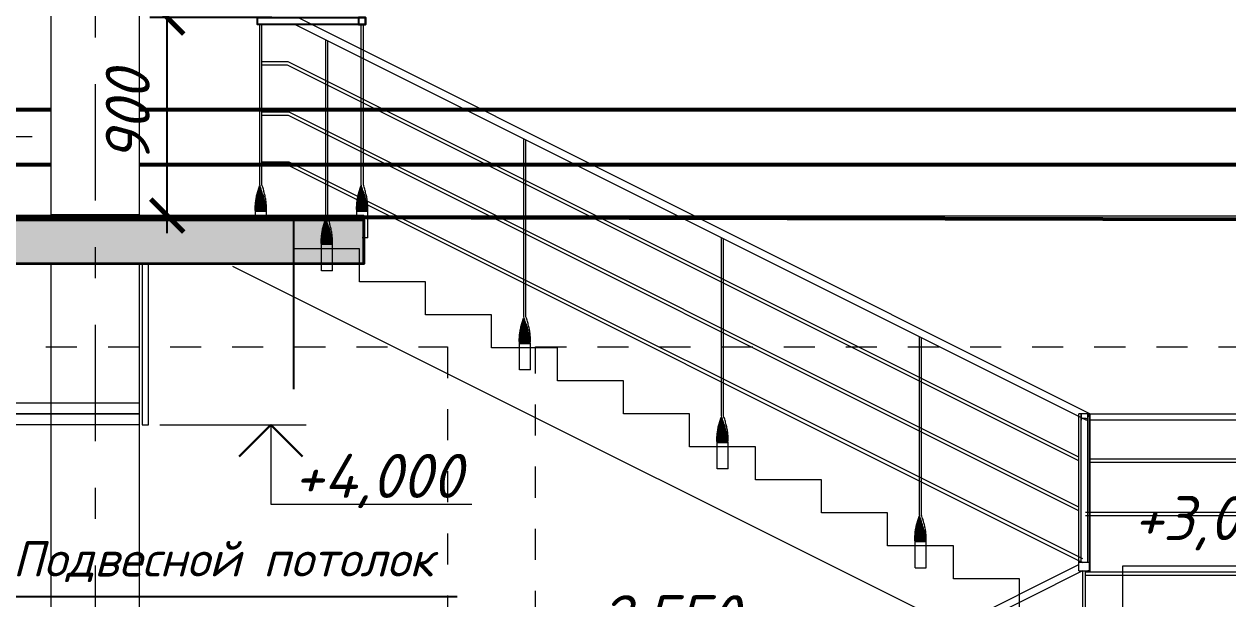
# Model space of a CAD drawing. Header units: millimetres. Extents: x -6419137 to 687965, y -598396 to 179722.
# Drawn here: x 641176 to 646647, y 83229 to 85840 of the extents above; entities that cross this region are included whole.
import ezdxf
from ezdxf.enums import TextEntityAlignment as Align

# ---------------------------------------------------------------- set-up
doc = ezdxf.new("R2010")
doc.units = ezdxf.units.MM
doc.header["$MEASUREMENT"] = 0
for name, pattern in [('CENTER', [2, 1.25, -0.25, 0.25, -0.25]), ('Штриховая', [5644.444466, 2822.222233, -2822.222233]), ('Штрихштриховая', [10936.110735, 5291.666508, -2116.666555, 1411.111116, -2116.666555])]:
    doc.linetypes.add(name, pattern=pattern)
for name, color, linetype, lineweight in [('Арматура', 72, 'Continuous', 50), ('лестницы_Ном._пера__94', 252, 'Continuous', 5), ('лестницы_Ном._пера__96', 7, 'Continuous', 13), ('оси_Ном._пера__96', 7, 'Continuous', 5), ('отделка', 220, 'Continuous', 0), ('перекрытие_Ном._пера__94', 252, 'Continuous', 13), ('перекрытие_Ном._пера__98', 7, 'Continuous', 35), ('стены внутр_Ном._пера__96', 7, 'Continuous', 13), ('стены наруж_Ном._пера__1', 7, 'Continuous', 25), ('текст_Ном._пера__1', 7, 'Continuous', 25), ('чертеж_Ном._пера__91', 250, 'Continuous', 5), ('чертеж_Ном._пера__96', 7, 'Continuous', 13), ('чертеж_Ном._пера__98', 7, 'Continuous', 35)]:
    doc.layers.add(name, color=color, linetype=linetype, lineweight=lineweight)
doc.layers.add('Конструкции', color=7, linetype='Continuous', lineweight=5, true_color=0x0000e6)
for name, color, linetype in [('крыша', 7, 'Continuous'), ('оси', 7, 'Continuous'), ('размеры', 7, 'Continuous'), ('чертеж', 7, 'Continuous')]:
    doc.layers.add(name, color=color, linetype=linetype)
doc.styles.get("Standard").update_dxf_attribs({"font": 'isocpeui.ttf'})
doc.styles.add('СГЕНЕРИР_СТИЛЬ_1', font='gost_2_304-81_type.ttf')
doc.dimstyles.get("Standard").update_dxf_attribs({"dimtxt": 150, "dimasz": 100, "dimexe": 100, "dimexo": 100, "dimgap": 80, "dimtad": 1, "dimtoh": 1, "dimdec": 0, "dimzin": 0, "dimdsep": 46, "dimtxsty": 'Standard', "dimblk": 'ARCHTICK', "dimblk2": 'ARCHTICK', "dimcen": 0.09, "dimdle": 100, "dimadec": 0, "dimazin": 0, "dimtfac": 1, "dimtdec": 0, "dimtofl": 0, "dimtmove": 0, "dimatfit": 3, "dimfxl": 1, "dimtolj": 1, "dimtzin": 0, "dimarcsym": 0})
doc.dimstyles.new('STEP', dxfattribs={"dimtxt": 200, "dimasz": 150, "dimexe": 80, "dimexo": 80, "dimgap": 80, "dimtad": 1, "dimdec": 0, "dimzin": 0, "dimdsep": 46, "dimtxsty": 'Standard', "dimblk": 'ARCHTICK', "dimcen": 150, "dimdle": 80, "dimadec": 0, "dimazin": 0, "dimtfac": 1, "dimtdec": 0, "dimtofl": 0, "dimtmove": 1, "dimatfit": 3, "dimfxl": 1, "dimtolj": 1, "dimtzin": 0, "dimarcsym": 0})

# ---------------------------------------------------------------- blocks, each defined once
blk = doc.blocks.new('Стандартный маркер сетки[17]_3', base_point=(114347.3, 2539.6))
at = {"layer": 'оси_Ном._пера__96', "linetype": 'Штрихштриховая', "ltscale": 0.1}
blk.add_line((114347.3, 8601.8), (114347.3, -2142), dxfattribs=at)
at = {"layer": 'оси_Ном._пера__96', "style": 'СГЕНЕРИР_СТИЛЬ_1'}
blk.add_attdef('AC_MarkerText_1', text='', height=350, rotation=360, dxfattribs=at).set_placement((114208.2, -3811.7), align=Align.BOTTOM_LEFT)
blk = doc.blocks.new('Отметка высоты (ГОСТ)[26]_3', base_point=(115340.8, -142))
at = {"layer": 'чертеж_Ном._пера__91', "linetype": 'Continuous'}
for p, q in [((115340.8, -142), (115340.8, 308)), ((115340.8, 308), (116482.7, 308)), ((114709.4, -142), (115540.8, -142))]:
    blk.add_line(p, q, dxfattribs=at)
at = {"layer": 'чертеж_Ном._пера__98', "linetype": 'Continuous', "lineweight": 30}
for q in [(115160.8, 38), (115520.8, 38)]:
    blk.add_line((115340.8, -142), q, dxfattribs=at)
blk = doc.blocks.new('_ArchTick')
at = {"color": 0, "linetype": 'ByBlock', "const_width": 0.15}
blk.add_lwpolyline([(-0.5, -0.5), (0.5, 0.5)], dxfattribs=at)
blk = doc.blocks.new('*D817')
at = {"color": 0, "lineweight": -2, "transparency": 16777216}
for p, q in [((-3434.3, 2987.7), (-3434.3, 4047.7)), ((-2958.7, 3967.7), (-3514.3, 3967.7)), ((-2958.7, 3067.7), (-3514.3, 3067.7))]:
    blk.add_line(p, q, dxfattribs=at)
at = {"layer": 'Defpoints', "color": 0, "transparency": 16777216}
for p in [(-3434.3, 3967.7), (-2908.7, 3967.7), (-2908.7, 3067.7)]:
    blk.add_point(p, dxfattribs=at)
at = {"color": 0, "lineweight": -2, "transparency": 16777216, "xscale": 150, "yscale": 150, "zscale": 150}
for p, rotation in [((-3434.3, 3967.7), 90), ((-3434.3, 3067.7), 270)]:
    blk.add_blockref('_ArchTick', p, dxfattribs=dict(at, rotation=rotation))
at = {"color": 0, "transparency": 16777216, "insert": (-3614.3, 3517.7), "char_height": 200, "attachment_point": 5, "rotation": 90}
blk.add_mtext('\\A1;900', dxfattribs=at)
blk = doc.blocks.new('A$C381E31AD')
for points in [[(-3023.9, 3968.2), (-2534.1, 3968.2), (-2534.1, 3937), (-3023.9, 3937)], [(-2534.1, 3968.2), (-2565, 3968.2), (-2565, 3937), (-2534.1, 3937)]]:
    blk.add_lwpolyline(points, close=True)
blk.add_lwpolyline([(748.6, 1454.7), (758.6, 1454.7), (758.6, 2167.7)])
at = {"layer": 'лестницы_Ном._пера__94', "color": 9}
blk.add_lwpolyline([(758.6, 2168.2), (1811.7, 2168.2), (1811.7, 2139.1), (758.6, 2139.1)], close=True, dxfattribs=at)
for points in [[(1818.6, 1961), (758.6, 1961)], [(1818.6, 1946), (758.6, 1946)], [(1838.6, 1719.2), (738.6, 1719.2)], [(1838.6, 1704.2), (738.6, 1704.2)], [(1838.6, 1448.7), (738.6, 1448.7)], [(1838.6, 1433.7), (738.6, 1433.7)]]:
    blk.add_lwpolyline(points, dxfattribs=at)
at = {"layer": 'лестницы_Ном._пера__96', "linetype": 'Continuous'}
for p, q in [((-3014.1, 3207.7), (-3014.1, 3937)), ((-3004.1, 3207.7), (-3004.1, 3937)), ((-2553.3, 3207.7), (-2553.3, 3937)), ((-2543.3, 3207.7), (-2543.3, 3937)), ((-2714.1, 3057.7), (-2714.1, 3867.5)), ((-2704.1, 3057.7), (-2704.1, 3862.5)), ((-2884.4, 3766.6), (-3004.1, 3766.6)), ((-2887.9, 3751.6), (-3004.1, 3751.6)), ((708.6, 1953.3), (-2887.9, 3751.6)), ((708.6, 1970.1), (-2884.4, 3766.6)), ((-2880, 3537.7), (-3004.1, 3537.7)), ((-2883.6, 3522.7), (-3004.1, 3522.7)), ((708.6, 1726.7), (-2883.6, 3522.7)), ((708.6, 1743.4), (-2880, 3537.7)), ((-1814.1, 2607.7), (-1814.1, 3417.5)), ((-1804.1, 2607.7), (-1804.1, 3412.5)), ((-2880, 3311.1), (-3004.1, 3311.1)), ((-2883.6, 3296.1), (-3004.1, 3296.1)), ((726.1, 1508), (-2880, 3311.1)), ((726.1, 1491.3), (-2880, 3294.3)), ((-3024.6, 3172.7), (-3023.2, 3177.7)), ((-3023.2, 3177.7), (-3021.8, 3182.7)), ((-3023.2, 3177.7), (-3004.1, 3177.7)), ((-3021.8, 3182.7), (-3020.4, 3187.7)), ((-3021.8, 3182.7), (-3005.8, 3182.7)), ((-3020.4, 3187.7), (-3018.8, 3192.7)), ((-3020.4, 3187.7), (-3007.4, 3187.7)), ((-3018.8, 3192.7), (-3017.3, 3197.7)), ((-3018.8, 3192.7), (-3009.1, 3192.7)), ((-3017.3, 3197.7), (-3015.7, 3202.7)), ((-3017.3, 3197.7), (-3010.7, 3197.7)), ((-3015.7, 3202.7), (-3012.4, 3202.7)), ((-3012.4, 3202.7), (-3014.1, 3207.7)), ((-3010.7, 3197.7), (-3012.4, 3202.7)), ((-3009.1, 3192.7), (-3010.7, 3197.7)), ((-3007.4, 3187.7), (-3009.1, 3192.7)), ((-3005.8, 3182.7), (-3007.4, 3187.7)), ((-3004.1, 3177.7), (-3005.8, 3182.7)), ((-3002.4, 3202.7), (-3004.1, 3207.7)), ((-3002.5, 3172.7), (-3004.1, 3177.7)), ((-3000.8, 3197.7), (-3002.4, 3202.7)), ((-2999.3, 3192.7), (-3000.8, 3197.7)), ((-2997.8, 3187.7), (-2999.3, 3192.7)), ((-2996.3, 3182.7), (-2997.8, 3187.7)), ((-2994.9, 3177.7), (-2996.3, 3182.7)), ((-2993.5, 3172.7), (-2994.9, 3177.7)), ((-2563.9, 3172.7), (-2562.5, 3177.7)), ((-2562.5, 3177.7), (-2561.1, 3182.7)), ((-2562.5, 3177.7), (-2543.4, 3177.7)), ((-2561.1, 3182.7), (-2559.6, 3187.7)), ((-2561.1, 3182.7), (-2545, 3182.7)), ((-2559.6, 3187.7), (-2558.1, 3192.7)), ((-2559.6, 3187.7), (-2546.7, 3187.7)), ((-2558.1, 3192.7), (-2556.6, 3197.7)), ((-2558.1, 3192.7), (-2548.4, 3192.7)), ((-2556.6, 3197.7), (-2555, 3202.7)), ((-2556.6, 3197.7), (-2550, 3197.7)), ((-2555, 3202.7), (-2551.7, 3202.7)), ((-2551.7, 3202.7), (-2553.3, 3207.7)), ((-2550, 3197.7), (-2551.7, 3202.7)), ((-2548.4, 3192.7), (-2550, 3197.7)), ((-2546.7, 3187.7), (-2548.4, 3192.7)), ((-2545, 3182.7), (-2546.7, 3187.7)), ((-2543.4, 3177.7), (-2545, 3182.7)), ((-2541.8, 3172.7), (-2543.4, 3177.7)), ((-2541.7, 3202.7), (-2543.3, 3207.7)), ((-2540.1, 3197.7), (-2541.7, 3202.7)), ((-2538.5, 3192.7), (-2540.1, 3197.7)), ((-2537, 3187.7), (-2538.5, 3192.7)), ((-2535.6, 3182.7), (-2537, 3187.7)), ((-2534.1, 3177.7), (-2535.6, 3182.7)), ((-2532.8, 3172.7), (-2534.1, 3177.7)), ((-3034.1, 3117.7), (-3033.7, 3122.7)), ((-3033.7, 3122.7), (-3033.2, 3127.7)), ((-3033.7, 3122.7), (-2988.8, 3122.7)), ((-3033.2, 3127.7), (-3032.6, 3132.7)), ((-3033.2, 3127.7), (-2989.9, 3127.7)), ((-3032.6, 3132.7), (-3031.9, 3137.7)), ((-3032.6, 3132.7), (-2991, 3132.7)), ((-3031.9, 3137.7), (-3031.1, 3142.7)), ((-3031.9, 3137.7), (-2992.3, 3137.7)), ((-3031.1, 3142.7), (-3030.3, 3147.7)), ((-3031.1, 3142.7), (-2993.6, 3142.7)), ((-3030.3, 3147.7), (-3029.3, 3152.7)), ((-3030.3, 3147.7), (-2994.9, 3147.7)), ((-3029.3, 3152.7), (-3028.2, 3157.7)), ((-3029.3, 3152.7), (-2996.3, 3152.7)), ((-3028.2, 3157.7), (-3027.1, 3162.7)), ((-3028.2, 3157.7), (-2997.8, 3157.7)), ((-3027.1, 3162.7), (-3025.9, 3167.7)), ((-3027.1, 3162.7), (-2999.3, 3162.7)), ((-3025.9, 3167.7), (-3024.6, 3172.7)), ((-3025.9, 3167.7), (-3000.9, 3167.7)), ((-3024.6, 3172.7), (-3002.5, 3172.7)), ((-3000.9, 3167.7), (-3002.5, 3172.7)), ((-2999.3, 3162.7), (-3000.9, 3167.7)), ((-2997.8, 3157.7), (-2999.3, 3162.7)), ((-2996.3, 3152.7), (-2997.8, 3157.7)), ((-2994.9, 3147.7), (-2996.3, 3152.7)), ((-2993.6, 3142.7), (-2994.9, 3147.7)), ((-2992.3, 3137.7), (-2993.6, 3142.7)), ((-2992.2, 3167.7), (-2993.5, 3172.7)), ((-2991, 3132.7), (-2992.3, 3137.7)), ((-2991, 3162.7), (-2992.2, 3167.7)), ((-2989.9, 3157.7), (-2991, 3162.7)), ((-2989.9, 3127.7), (-2991, 3132.7)), ((-2988.8, 3152.7), (-2989.9, 3157.7)), ((-2988.8, 3122.7), (-2989.9, 3127.7)), ((-2987.8, 3147.7), (-2988.8, 3152.7)), ((-2987.9, 3117.7), (-2988.8, 3122.7)), ((-2987, 3142.7), (-2987.8, 3147.7)), ((-2986.2, 3137.7), (-2987, 3142.7)), ((-2985.5, 3132.7), (-2986.2, 3137.7)), ((-2984.9, 3127.7), (-2985.5, 3132.7)), ((-2984.4, 3122.7), (-2984.9, 3127.7)), ((-2984, 3117.7), (-2984.4, 3122.7)), ((-2573.3, 3117.7), (-2573, 3122.7)), ((-2573, 3122.7), (-2572.5, 3127.7)), ((-2573, 3122.7), (-2528.1, 3122.7)), ((-2572.5, 3127.7), (-2571.9, 3132.7)), ((-2572.5, 3127.7), (-2529.2, 3127.7)), ((-2571.9, 3132.7), (-2571.2, 3137.7)), ((-2571.9, 3132.7), (-2530.3, 3132.7)), ((-2571.2, 3137.7), (-2570.4, 3142.7)), ((-2571.2, 3137.7), (-2531.5, 3137.7)), ((-2570.4, 3142.7), (-2569.5, 3147.7)), ((-2570.4, 3142.7), (-2532.8, 3142.7)), ((-2569.5, 3147.7), (-2568.6, 3152.7)), ((-2569.5, 3147.7), (-2534.2, 3147.7)), ((-2568.6, 3152.7), (-2567.5, 3157.7)), ((-2568.6, 3152.7), (-2535.6, 3152.7)), ((-2567.5, 3157.7), (-2566.4, 3162.7)), ((-2567.5, 3157.7), (-2537.1, 3157.7)), ((-2566.4, 3162.7), (-2565.2, 3167.7)), ((-2566.4, 3162.7), (-2538.6, 3162.7)), ((-2565.2, 3167.7), (-2563.9, 3172.7)), ((-2565.2, 3167.7), (-2540.2, 3167.7)), ((-2563.9, 3172.7), (-2541.8, 3172.7)), ((-2540.2, 3167.7), (-2541.8, 3172.7)), ((-2538.6, 3162.7), (-2540.2, 3167.7)), ((-2537.1, 3157.7), (-2538.6, 3162.7)), ((-2535.6, 3152.7), (-2537.1, 3157.7)), ((-2534.2, 3147.7), (-2535.6, 3152.7)), ((-2532.8, 3142.7), (-2534.2, 3147.7)), ((-2531.5, 3167.7), (-2532.8, 3172.7)), ((-2531.5, 3137.7), (-2532.8, 3142.7)), ((-2530.3, 3162.7), (-2531.5, 3167.7)), ((-2530.3, 3132.7), (-2531.5, 3137.7)), ((-2529.1, 3157.7), (-2530.3, 3162.7)), ((-2529.2, 3127.7), (-2530.3, 3132.7)), ((-2528.1, 3122.7), (-2529.2, 3127.7)), ((-2528.1, 3152.7), (-2529.1, 3157.7)), ((-2527.1, 3147.7), (-2528.1, 3152.7)), ((-2527.1, 3117.7), (-2528.1, 3122.7)), ((-2526.2, 3142.7), (-2527.1, 3147.7)), ((-2525.5, 3137.7), (-2526.2, 3142.7)), ((-2524.8, 3132.7), (-2525.5, 3137.7)), ((-2524.2, 3127.7), (-2524.8, 3132.7)), ((-2523.7, 3122.7), (-2524.2, 3127.7)), ((-2523.3, 3117.7), (-2523.7, 3122.7)), ((-3034.5, 3107.7), (-3034.3, 3112.7)), ((-3034.5, 3107.7), (-2986.2, 3107.7)), ((-3034.5, 3102.7), (-3034.5, 3107.7)), ((-3034.5, 3102.7), (-2985.5, 3102.7)), ((-3034.5, 3097.7), (-3034.5, 3102.7)), ((-3034.5, 3097.7), (-2984.9, 3097.7)), ((-3034.3, 3092.7), (-3034.5, 3097.7)), ((-3034.3, 3112.7), (-3034.1, 3117.7)), ((-3034.3, 3112.7), (-2987, 3112.7)), ((-3034.3, 3092.7), (-2984.4, 3092.7)), ((-3034.1, 3087.7), (-3034.3, 3092.7)), ((-3034.1, 3117.7), (-2987.9, 3117.7)), ((-3034.1, 3087.7), (-2984.1, 3087.7)), ((-3034.1, 3067.7), (-3034.1, 3087.7)), ((-2987, 3112.7), (-2987.9, 3117.7)), ((-2986.2, 3107.7), (-2987, 3112.7)), ((-2985.5, 3102.7), (-2986.2, 3107.7)), ((-2984.9, 3097.7), (-2985.5, 3102.7)), ((-2984.4, 3092.7), (-2984.9, 3097.7)), ((-2984.1, 3087.7), (-2984.4, 3092.7)), ((-2984.1, 3067.7), (-2984.1, 3087.7)), ((-2983.8, 3112.7), (-2984, 3117.7)), ((-2983.6, 3107.7), (-2983.8, 3112.7)), ((-2983.8, 3092.7), (-2983.6, 3097.7)), ((-2983.6, 3102.7), (-2983.6, 3107.7)), ((-2983.6, 3097.7), (-2983.6, 3102.7)), ((-2573.8, 3107.7), (-2573.6, 3112.7)), ((-2573.8, 3107.7), (-2525.5, 3107.7)), ((-2573.8, 3102.7), (-2573.8, 3107.7)), ((-2573.8, 3102.7), (-2524.8, 3102.7)), ((-2573.8, 3097.7), (-2573.8, 3102.7)), ((-2573.8, 3097.7), (-2524.2, 3097.7)), ((-2573.6, 3092.7), (-2573.8, 3097.7)), ((-2573.6, 3112.7), (-2573.3, 3117.7)), ((-2573.6, 3112.7), (-2526.3, 3112.7)), ((-2573.6, 3092.7), (-2523.7, 3092.7)), ((-2573.3, 3087.7), (-2573.6, 3092.7)), ((-2573.3, 3117.7), (-2527.1, 3117.7)), ((-2573.3, 3087.7), (-2523.3, 3087.7)), ((-2573.3, 3067.7), (-2573.3, 3087.7)), ((-2526.3, 3112.7), (-2527.1, 3117.7)), ((-2525.5, 3107.7), (-2526.3, 3112.7)), ((-2524.8, 3102.7), (-2525.5, 3107.7)), ((-2524.2, 3097.7), (-2524.8, 3102.7)), ((-2523.7, 3092.7), (-2524.2, 3097.7)), ((-2523.3, 3087.7), (-2523.7, 3092.7)), ((-2523, 3112.7), (-2523.3, 3117.7)), ((-2523.3, 2967.7), (-2523.3, 3087.7)), ((-2523.1, 3092.7), (-2522.9, 3097.7)), ((-2522.9, 3107.7), (-2523, 3112.7)), ((-2522.8, 3102.7), (-2522.9, 3107.7)), ((-2522.9, 3097.7), (-2522.8, 3102.7)), ((-2728.2, 3007.7), (-2727.1, 3012.7)), ((-2727.1, 3012.7), (-2725.9, 3017.7)), ((-2727.1, 3012.7), (-2699.3, 3012.7)), ((-2725.9, 3017.7), (-2724.6, 3022.7)), ((-2725.9, 3017.7), (-2700.9, 3017.7)), ((-2724.6, 3022.7), (-2723.2, 3027.7)), ((-2724.6, 3022.7), (-2702.5, 3022.7)), ((-2723.2, 3027.7), (-2721.8, 3032.7)), ((-2723.2, 3027.7), (-2704.1, 3027.7)), ((-2721.8, 3032.7), (-2720.4, 3037.7)), ((-2721.8, 3032.7), (-2705.8, 3032.7)), ((-2720.4, 3037.7), (-2718.8, 3042.7)), ((-2720.4, 3037.7), (-2707.4, 3037.7)), ((-2718.8, 3042.7), (-2717.3, 3047.7)), ((-2718.8, 3042.7), (-2709.1, 3042.7)), ((-2717.3, 3047.7), (-2715.7, 3052.7)), ((-2717.3, 3047.7), (-2710.7, 3047.7)), ((-2715.7, 3052.7), (-2712.4, 3052.7)), ((-2712.4, 3052.7), (-2714.1, 3057.7)), ((-2710.7, 3047.7), (-2712.4, 3052.7)), ((-2709.1, 3042.7), (-2710.7, 3047.7)), ((-2707.4, 3037.7), (-2709.1, 3042.7)), ((-2705.8, 3032.7), (-2707.4, 3037.7)), ((-2704.1, 3027.7), (-2705.8, 3032.7)), ((-2702.4, 3052.7), (-2704.1, 3057.7)), ((-2702.5, 3022.7), (-2704.1, 3027.7)), ((-2700.9, 3017.7), (-2702.5, 3022.7)), ((-2700.8, 3047.7), (-2702.4, 3052.7)), ((-2699.3, 3012.7), (-2700.9, 3017.7)), ((-2699.3, 3042.7), (-2700.8, 3047.7)), ((-2697.8, 3037.7), (-2699.3, 3042.7)), ((-2697.8, 3007.7), (-2699.3, 3012.7)), ((-2696.3, 3032.7), (-2697.8, 3037.7)), ((-2694.9, 3027.7), (-2696.3, 3032.7)), ((-2693.5, 3022.7), (-2694.9, 3027.7)), ((-2692.2, 3017.7), (-2693.5, 3022.7)), ((-2691, 3012.7), (-2692.2, 3017.7)), ((-2689.9, 3007.7), (-2691, 3012.7)), ((-2734.5, 2957.7), (-2734.3, 2962.7)), ((-2734.5, 2957.7), (-2686.2, 2957.7)), ((-2734.5, 2952.7), (-2734.5, 2957.7)), ((-2734.3, 2962.7), (-2734.1, 2967.7)), ((-2734.3, 2962.7), (-2687, 2962.7)), ((-2734.1, 2967.7), (-2733.7, 2972.7)), ((-2734.1, 2967.7), (-2687.9, 2967.7)), ((-2733.7, 2972.7), (-2733.2, 2977.7)), ((-2733.7, 2972.7), (-2688.8, 2972.7)), ((-2733.2, 2977.7), (-2732.6, 2982.7)), ((-2733.2, 2977.7), (-2689.9, 2977.7)), ((-2732.6, 2982.7), (-2731.9, 2987.7)), ((-2732.6, 2982.7), (-2691, 2982.7)), ((-2731.9, 2987.7), (-2731.1, 2992.7)), ((-2731.9, 2987.7), (-2692.3, 2987.7)), ((-2731.1, 2992.7), (-2730.3, 2997.7)), ((-2731.1, 2992.7), (-2693.6, 2992.7)), ((-2730.3, 2997.7), (-2729.3, 3002.7)), ((-2730.3, 2997.7), (-2694.9, 2997.7)), ((-2729.3, 3002.7), (-2728.2, 3007.7)), ((-2729.3, 3002.7), (-2696.3, 3002.7)), ((-2728.2, 3007.7), (-2697.8, 3007.7)), ((-2696.3, 3002.7), (-2697.8, 3007.7)), ((-2694.9, 2997.7), (-2696.3, 3002.7)), ((-2693.6, 2992.7), (-2694.9, 2997.7)), ((-2692.3, 2987.7), (-2693.6, 2992.7)), ((-2691, 2982.7), (-2692.3, 2987.7)), ((-2689.9, 2977.7), (-2691, 2982.7)), ((-2688.8, 3002.7), (-2689.9, 3007.7)), ((-2688.8, 2972.7), (-2689.9, 2977.7)), ((-2687.8, 2997.7), (-2688.8, 3002.7)), ((-2687.9, 2967.7), (-2688.8, 2972.7)), ((-2687, 2962.7), (-2687.9, 2967.7)), ((-2687, 2992.7), (-2687.8, 2997.7)), ((-2686.2, 2987.7), (-2687, 2992.7)), ((-2686.2, 2957.7), (-2687, 2962.7)), ((-2685.5, 2982.7), (-2686.2, 2987.7)), ((-2685.5, 2952.7), (-2686.2, 2957.7)), ((-2684.9, 2977.7), (-2685.5, 2982.7)), ((-2684.4, 2972.7), (-2684.9, 2977.7)), ((-2684, 2967.7), (-2684.4, 2972.7)), ((-2683.8, 2962.7), (-2684, 2967.7)), ((-2683.6, 2957.7), (-2683.8, 2962.7)), ((-2683.6, 2952.7), (-2683.6, 2957.7)), ((-2523.3, 2967.7), (-2548.3, 2967.7)), ((-915.9, 2157.7), (-915.9, 2968.4)), ((-905.9, 2157.7), (-905.9, 2963.4)), ((-2734.5, 2952.7), (-2685.5, 2952.7)), ((-2734.5, 2947.7), (-2734.5, 2952.7)), ((-2734.5, 2947.7), (-2684.9, 2947.7)), ((-2734.3, 2942.7), (-2734.5, 2947.7)), ((-2734.3, 2942.7), (-2684.4, 2942.7)), ((-2734.1, 2937.7), (-2734.3, 2942.7)), ((-2734.1, 2937.7), (-2684.1, 2937.7)), ((-2734.1, 2917.7), (-2734.1, 2937.7)), ((-2734.1, 2817.7), (-2734.1, 2937.7)), ((-2684.9, 2947.7), (-2685.5, 2952.7)), ((-2684.4, 2942.7), (-2684.9, 2947.7)), ((-2684.1, 2937.7), (-2684.4, 2942.7)), ((-2684.1, 2917.7), (-2684.1, 2937.7)), ((-2684.1, 2817.7), (-2684.1, 2937.7)), ((-2683.8, 2942.7), (-2683.6, 2947.7)), ((-2683.6, 2947.7), (-2683.6, 2952.7)), ((-2684.1, 2817.7), (-2734.1, 2817.7)), ((-1825.9, 2567.7), (-1824.6, 2572.7)), ((-1824.6, 2572.7), (-1823.2, 2577.7)), ((-1824.6, 2572.7), (-1802.5, 2572.7)), ((-1823.2, 2577.7), (-1821.8, 2582.7)), ((-1823.2, 2577.7), (-1804.1, 2577.7)), ((-1821.8, 2582.7), (-1820.4, 2587.7)), ((-1821.8, 2582.7), (-1805.8, 2582.7)), ((-1820.4, 2587.7), (-1818.8, 2592.7)), ((-1820.4, 2587.7), (-1807.4, 2587.7)), ((-1818.8, 2592.7), (-1817.3, 2597.7)), ((-1818.8, 2592.7), (-1809.1, 2592.7)), ((-1817.3, 2597.7), (-1815.7, 2602.7)), ((-1817.3, 2597.7), (-1810.7, 2597.7)), ((-1815.7, 2602.7), (-1812.4, 2602.7)), ((-1812.4, 2602.7), (-1814.1, 2607.7)), ((-1810.7, 2597.7), (-1812.4, 2602.7)), ((-1809.1, 2592.7), (-1810.7, 2597.7)), ((-1807.4, 2587.7), (-1809.1, 2592.7)), ((-1805.8, 2582.7), (-1807.4, 2587.7)), ((-1804.1, 2577.7), (-1805.8, 2582.7)), ((-1802.4, 2602.7), (-1804.1, 2607.7)), ((-1802.5, 2572.7), (-1804.1, 2577.7)), ((-1800.9, 2567.7), (-1802.5, 2572.7)), ((-1800.8, 2597.7), (-1802.4, 2602.7)), ((-1799.3, 2592.7), (-1800.8, 2597.7)), ((-1797.8, 2587.7), (-1799.3, 2592.7)), ((-1796.3, 2582.7), (-1797.8, 2587.7)), ((-1794.9, 2577.7), (-1796.3, 2582.7)), ((-1793.5, 2572.7), (-1794.9, 2577.7)), ((-1792.2, 2567.7), (-1793.5, 2572.7)), ((-1834.3, 2512.7), (-1834.1, 2517.7)), ((-1834.1, 2517.7), (-1833.7, 2522.7)), ((-1834.1, 2517.7), (-1787.9, 2517.7)), ((-1833.7, 2522.7), (-1833.2, 2527.7)), ((-1833.7, 2522.7), (-1788.8, 2522.7)), ((-1833.2, 2527.7), (-1832.6, 2532.7)), ((-1833.2, 2527.7), (-1789.9, 2527.7)), ((-1832.6, 2532.7), (-1831.9, 2537.7)), ((-1832.6, 2532.7), (-1791, 2532.7)), ((-1831.9, 2537.7), (-1831.1, 2542.7)), ((-1831.9, 2537.7), (-1792.3, 2537.7)), ((-1831.1, 2542.7), (-1830.3, 2547.7)), ((-1831.1, 2542.7), (-1793.6, 2542.7)), ((-1830.3, 2547.7), (-1829.3, 2552.7)), ((-1830.3, 2547.7), (-1794.9, 2547.7)), ((-1829.3, 2552.7), (-1828.2, 2557.7)), ((-1829.3, 2552.7), (-1796.3, 2552.7)), ((-1828.2, 2557.7), (-1827.1, 2562.7)), ((-1828.2, 2557.7), (-1797.8, 2557.7)), ((-1827.1, 2562.7), (-1825.9, 2567.7)), ((-1827.1, 2562.7), (-1799.3, 2562.7)), ((-1825.9, 2567.7), (-1800.9, 2567.7)), ((-1799.3, 2562.7), (-1800.9, 2567.7)), ((-1797.8, 2557.7), (-1799.3, 2562.7)), ((-1796.3, 2552.7), (-1797.8, 2557.7)), ((-1794.9, 2547.7), (-1796.3, 2552.7)), ((-1793.6, 2542.7), (-1794.9, 2547.7)), ((-1792.3, 2537.7), (-1793.6, 2542.7)), ((-1791, 2532.7), (-1792.3, 2537.7)), ((-1791, 2562.7), (-1792.2, 2567.7)), ((-1789.9, 2557.7), (-1791, 2562.7)), ((-1789.9, 2527.7), (-1791, 2532.7)), ((-1788.8, 2552.7), (-1789.9, 2557.7)), ((-1788.8, 2522.7), (-1789.9, 2527.7)), ((-1787.8, 2547.7), (-1788.8, 2552.7)), ((-1787.9, 2517.7), (-1788.8, 2522.7)), ((-1787, 2512.7), (-1787.9, 2517.7)), ((-1787, 2542.7), (-1787.8, 2547.7)), ((-1786.2, 2537.7), (-1787, 2542.7)), ((-1785.5, 2532.7), (-1786.2, 2537.7)), ((-1784.9, 2527.7), (-1785.5, 2532.7)), ((-1784.4, 2522.7), (-1784.9, 2527.7)), ((-1784, 2517.7), (-1784.4, 2522.7)), ((-1783.8, 2512.7), (-1784, 2517.7)), ((-16.1, 1707.7), (-16.1, 2518.6)), ((-1834.5, 2507.7), (-1834.3, 2512.7)), ((-1834.5, 2507.7), (-1786.2, 2507.7)), ((-1834.5, 2502.7), (-1834.5, 2507.7)), ((-1834.5, 2502.7), (-1785.5, 2502.7)), ((-1834.5, 2497.7), (-1834.5, 2502.7)), ((-1834.5, 2497.7), (-1784.9, 2497.7)), ((-1834.3, 2492.7), (-1834.5, 2497.7)), ((-1834.3, 2512.7), (-1787, 2512.7)), ((-1834.3, 2492.7), (-1784.4, 2492.7)), ((-1834.1, 2487.7), (-1834.3, 2492.7)), ((-1834.1, 2487.7), (-1784.1, 2487.7)), ((-1834.1, 2467.7), (-1834.1, 2487.7)), ((-1834.1, 2367.7), (-1834.1, 2487.7)), ((-1786.2, 2507.7), (-1787, 2512.7)), ((-1785.5, 2502.7), (-1786.2, 2507.7)), ((-1784.9, 2497.7), (-1785.5, 2502.7)), ((-1784.4, 2492.7), (-1784.9, 2497.7)), ((-1784.1, 2487.7), (-1784.4, 2492.7)), ((-1784.1, 2467.7), (-1784.1, 2487.7)), ((-1784.1, 2367.7), (-1784.1, 2487.7)), ((-1783.6, 2507.7), (-1783.8, 2512.7)), ((-1783.8, 2492.7), (-1783.6, 2497.7)), ((-1783.6, 2502.7), (-1783.6, 2507.7)), ((-1783.6, 2497.7), (-1783.6, 2502.7)), ((-6.1, 1707.7), (-6.1, 2513.6)), ((-1784.1, 2367.7), (-1834.1, 2367.7)), ((-923.7, 2132.7), (-922.2, 2137.7)), ((-922.2, 2137.7), (-920.7, 2142.7)), ((-922.2, 2137.7), (-909.3, 2137.7)), ((-920.7, 2142.7), (-919.1, 2147.7)), ((-920.7, 2142.7), (-910.9, 2142.7)), ((-919.1, 2147.7), (-917.5, 2152.7)), ((-919.1, 2147.7), (-912.6, 2147.7)), ((-917.5, 2152.7), (-914.3, 2152.7)), ((-914.3, 2152.7), (-915.9, 2157.7)), ((-912.6, 2147.7), (-914.3, 2152.7)), ((-910.9, 2142.7), (-912.6, 2147.7)), ((-909.3, 2137.7), (-910.9, 2142.7)), ((-907.6, 2132.7), (-909.3, 2137.7)), ((-904.3, 2152.7), (-905.9, 2157.7)), ((-902.7, 2147.7), (-904.3, 2152.7)), ((-901.1, 2142.7), (-902.7, 2147.7)), ((-899.6, 2137.7), (-901.1, 2142.7)), ((-898.1, 2132.7), (-899.6, 2137.7)), ((758.6, 2167.7), (708.6, 2167.7)), ((708.6, 1454.7), (708.6, 2167.7)), ((718.6, 1493.4), (718.6, 2167.7)), ((718.6, 2167.7), (718.8, 2139.1)), ((719, 2141.4), (718.8, 2139.1)), ((720.3, 2143.7), (719, 2141.4)), ((721.9, 2145.3), (720.3, 2143.7)), ((725.2, 2146.1), (721.9, 2145.3)), ((728.5, 2146.7), (725.2, 2146.1)), ((731.9, 2147), (728.5, 2146.7)), ((735.3, 2147), (731.9, 2147)), ((738.6, 2146.7), (735.3, 2147)), ((742, 2146.1), (738.6, 2146.7)), ((745.3, 2145.3), (742, 2146.1)), ((746.9, 2143.7), (745.3, 2145.3)), ((748.1, 2141.4), (746.9, 2143.7)), ((748.5, 2139.1), (748.1, 2141.4)), ((748.6, 2167.7), (748.5, 2139.1)), ((-935, 2077.7), (-934.5, 2082.7)), ((-934.5, 2082.7), (-933.8, 2087.7)), ((-934.5, 2082.7), (-892.9, 2082.7)), ((-933.8, 2087.7), (-933, 2092.7)), ((-933.8, 2087.7), (-894.1, 2087.7)), ((-933, 2092.7), (-932.1, 2097.7)), ((-933, 2092.7), (-895.4, 2092.7)), ((-932.1, 2097.7), (-931.1, 2102.7)), ((-932.1, 2097.7), (-896.8, 2097.7)), ((-931.1, 2102.7), (-930.1, 2107.7)), ((-931.1, 2102.7), (-898.2, 2102.7)), ((-930.1, 2107.7), (-928.9, 2112.7)), ((-930.1, 2107.7), (-899.6, 2107.7)), ((-928.9, 2112.7), (-927.7, 2117.7)), ((-928.9, 2112.7), (-901.2, 2112.7)), ((-927.7, 2117.7), (-926.4, 2122.7)), ((-927.7, 2117.7), (-902.7, 2117.7)), ((-926.4, 2122.7), (-925.1, 2127.7)), ((-926.4, 2122.7), (-904.3, 2122.7)), ((-925.1, 2127.7), (-923.7, 2132.7)), ((-925.1, 2127.7), (-905.9, 2127.7)), ((-923.7, 2132.7), (-907.6, 2132.7)), ((-905.9, 2127.7), (-907.6, 2132.7)), ((-904.3, 2122.7), (-905.9, 2127.7)), ((-902.7, 2117.7), (-904.3, 2122.7)), ((-901.2, 2112.7), (-902.7, 2117.7)), ((-899.6, 2107.7), (-901.2, 2112.7)), ((-898.2, 2102.7), (-899.6, 2107.7)), ((-896.8, 2097.7), (-898.2, 2102.7)), ((-896.7, 2127.7), (-898.1, 2132.7)), ((-895.4, 2092.7), (-896.8, 2097.7)), ((-895.4, 2122.7), (-896.7, 2127.7)), ((-894.1, 2117.7), (-895.4, 2122.7)), ((-894.1, 2087.7), (-895.4, 2092.7)), ((-892.8, 2112.7), (-894.1, 2117.7)), ((-892.9, 2082.7), (-894.1, 2087.7)), ((-891.7, 2077.7), (-892.9, 2082.7)), ((-891.7, 2107.7), (-892.8, 2112.7)), ((-890.7, 2102.7), (-891.7, 2107.7)), ((-889.7, 2097.7), (-890.7, 2102.7)), ((-888.8, 2092.7), (-889.7, 2097.7)), ((-888, 2087.7), (-888.8, 2092.7)), ((-887.3, 2082.7), (-888, 2087.7)), ((-886.7, 2077.7), (-887.3, 2082.7)), ((-936.4, 2052.7), (-936.3, 2057.7)), ((-936.4, 2052.7), (-887.4, 2052.7)), ((-936.3, 2047.7), (-936.4, 2052.7)), ((-936.3, 2057.7), (-936.2, 2062.7)), ((-936.3, 2057.7), (-888, 2057.7)), ((-936.3, 2047.7), (-886.8, 2047.7)), ((-936.2, 2042.7), (-936.3, 2047.7)), ((-936.2, 2062.7), (-935.9, 2067.7)), ((-936.2, 2062.7), (-888.8, 2062.7)), ((-936.2, 2042.7), (-886.3, 2042.7)), ((-935.9, 2037.7), (-936.2, 2042.7)), ((-935.9, 2067.7), (-935.5, 2072.7)), ((-935.9, 2067.7), (-889.7, 2067.7)), ((-935.9, 2037.7), (-885.9, 2037.7)), ((-935.9, 2017.7), (-935.9, 2037.7)), ((-935.9, 1917.7), (-935.9, 2037.7)), ((-935.5, 2072.7), (-935, 2077.7)), ((-935.5, 2072.7), (-890.7, 2072.7)), ((-935, 2077.7), (-891.7, 2077.7)), ((-890.7, 2072.7), (-891.7, 2077.7)), ((-889.7, 2067.7), (-890.7, 2072.7)), ((-888.8, 2062.7), (-889.7, 2067.7)), ((-888, 2057.7), (-888.8, 2062.7)), ((-887.4, 2052.7), (-888, 2057.7)), ((-886.8, 2047.7), (-887.4, 2052.7)), ((-886.3, 2042.7), (-886.8, 2047.7)), ((-886.3, 2072.7), (-886.7, 2077.7)), ((-885.9, 2067.7), (-886.3, 2072.7)), ((-885.9, 2037.7), (-886.3, 2042.7)), ((-885.6, 2062.7), (-885.9, 2067.7)), ((-885.9, 2017.7), (-885.9, 2037.7)), ((-885.9, 1917.7), (-885.9, 2037.7)), ((-885.5, 2057.7), (-885.6, 2062.7)), ((-885.6, 2042.7), (-885.5, 2047.7)), ((-885.4, 2052.7), (-885.5, 2057.7)), ((-885.5, 2047.7), (-885.4, 2052.7)), ((-761.4, 2017.7), (-885.9, 2017.7)), ((-885.9, 1917.7), (-935.9, 1917.7)), ((-20.9, 1692.7), (-19.4, 1697.7)), ((-19.4, 1697.1), (-17.8, 1702.1)), ((-19.4, 1697.1), (-12.8, 1697.1)), ((-17.8, 1702.1), (-14.5, 1702.1)), ((-14.5, 1702.1), (-16.1, 1707.1)), ((-12.8, 1697.1), (-14.5, 1702.1)), ((-11.2, 1692.7), (-12.8, 1697.7)), ((-4.5, 1702.1), (-6.1, 1707.1)), ((-2.9, 1697.1), (-4.5, 1702.1)), ((-1.4, 1692.7), (-2.9, 1697.7)), ((-34, 1637.7), (-33.2, 1642.7)), ((-33.2, 1642.7), (-32.3, 1647.7)), ((-33.2, 1642.7), (4.4, 1642.7)), ((-32.3, 1647.7), (-31.4, 1652.7)), ((-32.3, 1647.7), (3, 1647.7)), ((-31.4, 1652.7), (-30.3, 1657.7)), ((-31.4, 1652.7), (1.6, 1652.7)), ((-30.3, 1657.7), (-29.2, 1662.7)), ((-30.3, 1657.7), (0.1, 1657.7)), ((-29.2, 1662.7), (-28, 1667.7)), ((-29.2, 1662.7), (-1.4, 1662.7)), ((-28, 1667.7), (-26.7, 1672.7)), ((-28, 1667.7), (-3, 1667.7)), ((-26.7, 1672.7), (-25.3, 1677.7)), ((-26.7, 1672.7), (-4.6, 1672.7)), ((-25.3, 1677.7), (-23.9, 1682.7)), ((-25.3, 1677.7), (-6.2, 1677.7)), ((-23.9, 1682.7), (-22.4, 1687.7)), ((-23.9, 1682.7), (-7.8, 1682.7)), ((-22.4, 1687.7), (-20.9, 1692.7)), ((-22.4, 1687.7), (-9.5, 1687.7)), ((-20.9, 1692.7), (-11.2, 1692.7)), ((-9.5, 1687.7), (-11.2, 1692.7)), ((-7.8, 1682.7), (-9.5, 1687.7)), ((-6.2, 1677.7), (-7.8, 1682.7)), ((-4.6, 1672.7), (-6.2, 1677.7)), ((-3, 1667.7), (-4.6, 1672.7)), ((-1.4, 1662.7), (-3, 1667.7)), ((0.2, 1687.7), (-1.4, 1692.7)), ((0.1, 1657.7), (-1.4, 1662.7)), ((1.6, 1652.7), (0.1, 1657.7)), ((1.6, 1682.7), (0.2, 1687.7)), ((3.1, 1677.7), (1.6, 1682.7)), ((3, 1647.7), (1.6, 1652.7)), ((4.4, 1642.7), (3, 1647.7)), ((4.4, 1672.7), (3.1, 1677.7)), ((5.7, 1667.7), (4.4, 1672.7)), ((5.7, 1637.7), (4.4, 1642.7)), ((6.9, 1662.7), (5.7, 1667.7)), ((8.1, 1657.7), (6.9, 1662.7)), ((9.1, 1652.7), (8.1, 1657.7)), ((10.1, 1647.7), (9.1, 1652.7)), ((11, 1642.7), (10.1, 1647.7)), ((11.7, 1637.7), (11, 1642.7)), ((-36.6, 1607.7), (-36.4, 1612.7)), ((-36.6, 1607.7), (11.7, 1607.7)), ((-36.6, 1602.7), (-36.6, 1607.7)), ((-36.6, 1602.7), (12.4, 1602.7)), ((-36.6, 1597.7), (-36.6, 1602.7)), ((-36.6, 1597.7), (13, 1597.7)), ((-36.4, 1592.7), (-36.6, 1597.7)), ((-36.4, 1612.7), (-36.1, 1617.7)), ((-36.4, 1612.7), (10.9, 1612.7)), ((-36.4, 1592.7), (13.5, 1592.7)), ((-36.1, 1587.7), (-36.4, 1592.7)), ((-36.1, 1617.7), (-35.8, 1622.7)), ((-36.1, 1617.7), (10, 1617.7)), ((-36.1, 1587.7), (13.9, 1587.7)), ((-36.1, 1567.7), (-36.1, 1587.7)), ((-36.1, 1467.7), (-36.1, 1587.7)), ((-35.8, 1622.7), (-35.3, 1627.7)), ((-35.8, 1622.7), (9.1, 1622.7)), ((-35.3, 1627.7), (-34.7, 1632.7)), ((-35.3, 1627.7), (8, 1627.7)), ((-34.7, 1632.7), (-34, 1637.7)), ((-34.7, 1632.7), (6.9, 1632.7)), ((-34, 1637.7), (5.7, 1637.7)), ((6.9, 1632.7), (5.7, 1637.7)), ((8, 1627.7), (6.9, 1632.7)), ((9.1, 1622.7), (8, 1627.7)), ((10, 1617.7), (9.1, 1622.7)), ((10.9, 1612.7), (10, 1617.7)), ((11.7, 1607.7), (10.9, 1612.7)), ((12.4, 1632.7), (11.7, 1637.7)), ((12.4, 1602.7), (11.7, 1607.7)), ((13, 1627.7), (12.4, 1632.7)), ((13, 1597.7), (12.4, 1602.7)), ((13.5, 1622.7), (13, 1627.7)), ((13.5, 1592.7), (13, 1597.7)), ((13.9, 1617.7), (13.5, 1622.7)), ((13.9, 1587.7), (13.5, 1592.7)), ((14.1, 1612.7), (13.9, 1617.7)), ((13.9, 1567.7), (13.9, 1587.7)), ((13.9, 1467.7), (13.9, 1587.7)), ((14.3, 1607.7), (14.1, 1612.7)), ((14.1, 1592.7), (14.3, 1597.7)), ((14.4, 1602.7), (14.3, 1607.7)), ((14.3, 1597.7), (14.4, 1602.7)), ((138.6, 1567.7), (13.9, 1567.7)), ((-3982.4, -862.6), (708.6, 1483.3)), ((724.1, 1493.4), (718.6, 1493.4)), ((-3967.6, -892.2), (726.1, 1455.1)), ((13.9, 1467.1), (-36.1, 1467.1)), ((726.1, 802.5), (726.1, 1454.7)), ((738.6, 809.8), (738.6, 1454.7))]:
    blk.add_line(p, q, dxfattribs=at)
for points in [[(758.6, 2168.2), (-2841.4, 3968.2), (-3023.9, 3968.2), (-3023.9, 3937), (-2853.1, 3937), (743.8, 2138.6)], [(438.6, 1267.7), (438.6, 1417.7), (138.6, 1417.7), (138.6, 1567.7), (-161.4, 1567.7), (-161.4, 1717.7), (-461.4, 1717.7), (-461.4, 1867.7), (-761.4, 1867.7), (-761.4, 2017.7), (-1061.4, 2017.7), (-1061.4, 2167.7), (-1361.4, 2167.7), (-1361.4, 2317.7), (-1661.4, 2317.7), (-1661.4, 2467.7), (-1961.4, 2467.7), (-1961.4, 2617.7), (-2261.4, 2617.7), (-2261.4, 2767.7), (-2561.4, 2767.7), (-2561.4, 2917.7), (-2861.4, 2917.7), (-2861.4, 3067.7)], [(-3138, 2837.7), (726.1, 907.7)], [(748.6, 1493.4), (748.6, 2167.7)], [(708.6, 1493.4), (758.6, 1493.4)], [(708.6, 1454.7), (708.6, 1454.7), (748.6, 1454.7)]]:
    blk.add_lwpolyline(points, dxfattribs=at)
dim = blk.add_linear_dim(base=(-3434.3, 3967.7), p1=(-2908.7, 3067.7), p2=(-2908.7, 3967.7), angle=90, dimstyle='Standard', override={"dimtxt": 200, "dimasz": 150, "dimexe": 80, "dimexo": 50, "dimgap": 80, "dimtad": 1, "dimtih": 0, "dimdec": 0, "dimblk": 'ArchTick', "dimdle": 80, "dimtdec": 0, "dimtmove": 1})
dim.commit()
dim.dimension.update_dxf_attribs({"geometry": '*D817', "text_midpoint": (-3614.3, 3517.7)})

msp = doc.modelspace()

# ---------------------------------------------------------------- hatches: boundary and pattern name
at = {"layer": 'перекрытие_Ном._пера__94', "linetype": 'Continuous'}
msp.add_hatch(color=256, dxfattribs=at).paths.add_polyline_path([(642719.4, 84750.8), (642719.4, 84950.8), (638599.4, 84950.8), (638599.4, 84750.8)])

# ---------------------------------------------------------------- linework, layer by layer
at = {"layer": 'Арматура', "lineweight": 53}
for points in [[(641299.4, 85450.8), (640619.4, 85450.8)], [(647299.4, 85450.8), (641699.4, 85450.8)], [(641299.4, 85200.8), (640619.4, 85200.8)], [(647299.4, 85200.8), (641699.4, 85200.8)]]:
    msp.add_lwpolyline(points, dxfattribs=at)
at = {"layer": 'Арматура', "color": 20, "lineweight": 53}
msp.add_lwpolyline([(647515.1, 84950.8), (638899.4, 84969.8)], dxfattribs=at)
at = {"layer": 'Конструкции'}
for points in [[(641699.4, 84973.3), (641299.4, 84973.3), (641299.4, 88019.8), (641699.4, 88019.8)], [(641699.4, 80019.8), (641299.4, 80019.8), (641299.4, 84752.8), (641699.4, 84752.8)]]:
    msp.add_lwpolyline(points, close=True, dxfattribs=at)
at = {"layer": 'крыша'}
msp.add_lwpolyline([(642399.4, 84969.8), (642399.4, 84182)], dxfattribs=at)
at = {"layer": 'отделка', "color": 0, "lineweight": 30}
msp.add_lwpolyline([(638899.4, 84969.8), (642719.4, 84969.8), (642719.4, 84949.3)], dxfattribs=at)
at = {"layer": 'отделка', "color": 253, "true_color": 0xa3a3a3}
for points in [[(641740.9, 84750.8), (641711.7, 84750.8), (641711.7, 84019.1), (641740.9, 84019.1)], [(638912.6, 84069.8), (641699.1, 84069.8), (641699.1, 84019.8), (638912.6, 84019.8)]]:
    msp.add_lwpolyline(points, close=True, dxfattribs=at)
at = {"layer": 'отделка', "color": 0}
msp.add_lwpolyline([(638912.6, 84119.8), (641699.1, 84119.8), (641699.1, 84069.8), (638912.6, 84069.8)], close=True, dxfattribs=at)
at = {"layer": 'перекрытие_Ном._пера__98', "linetype": 'Continuous'}
msp.add_lwpolyline([(642719.4, 84750.8), (638599.4, 84750.8), (638599.4, 84950.8), (642719.4, 84950.8), (642719.4, 84750.8), (642719.4, 84950.8)], dxfattribs=at)
at = {"layer": 'стены внутр_Ном._пера__96', "lineweight": 5, "ltscale": 0.05}
msp.add_lwpolyline([(642099.4, 84969.8), (647299.4, 84969.8)], dxfattribs=at)
at = {"layer": 'стены наруж_Ном._пера__1', "color": 8, "linetype": 'Штриховая', "lineweight": 5, "ltscale": 0.05, "true_color": 0x7a7a7a}
msp.add_lwpolyline([(639299.4, 84373.3), (643099.4, 84373.3), (643099.4, 80019.8), (643499.4, 80019.8), (643499.4, 84373.3), (647419.4, 84373.3)], dxfattribs=at)

# ---------------------------------------------------------------- block references
at = {"layer": 'оси', "color": 251, "linetype": 'Continuous', "lineweight": 13}
msp.add_blockref('Стандартный маркер сетки[17]_3', (641499.4, 82786.6), dxfattribs=at)
at = {"layer": 'размеры'}
msp.add_blockref('A$C381E31AD', (645260.8, 81902.1), dxfattribs=at)
at = {"layer": 'чертеж', "linetype": 'Continuous', "xscale": 0.8, "yscale": 0.8, "zscale": 0.8}
for p in [(640298.4, 84969.8), (646168.4, 83019.8)]:
    msp.add_blockref('Отметка высоты (ГОСТ)[26]_3', p, dxfattribs=at)
at = {"layer": 'чертеж', "linetype": 'Continuous', "xscale": -0.8, "yscale": 0.8, "zscale": 0.8, "rotation": 180}
msp.add_blockref('Отметка высоты (ГОСТ)[26]_3', (642297.2, 84019.8), dxfattribs=at)

# ---------------------------------------------------------------- texts
at = {"layer": 'текст_Ном._пера__1', "linetype": 'CENTER', "ltscale": 1000, "insert": (641123.3, 83305.1), "char_height": 160, "attachment_point": 7}
msp.add_mtext('Подвесной потолок', dxfattribs=at)
at = {"layer": 'чертеж_Ном._пера__96', "char_height": 200, "attachment_point": 9}
for s, insert in [('+4,000', (643166.2, 83640.9)), ('+3,000', (646971.7, 83449.2)), ('+2,550', (644424, 82999.2))]:
    msp.add_mtext(s, dxfattribs=dict(at, insert=insert))

# ---------------------------------------------------------------- leaders
at = {"layer": 'текст_Ном._пера__1'}
msp.add_leader([(640739.2, 84019.8), (641041.3, 83239.7), (643144.1, 83239.7)], dimstyle='STEP', override={"dimgap": 80, "dimtad": 0}, dxfattribs=at)

doc.saveas('drawing.dxf')
